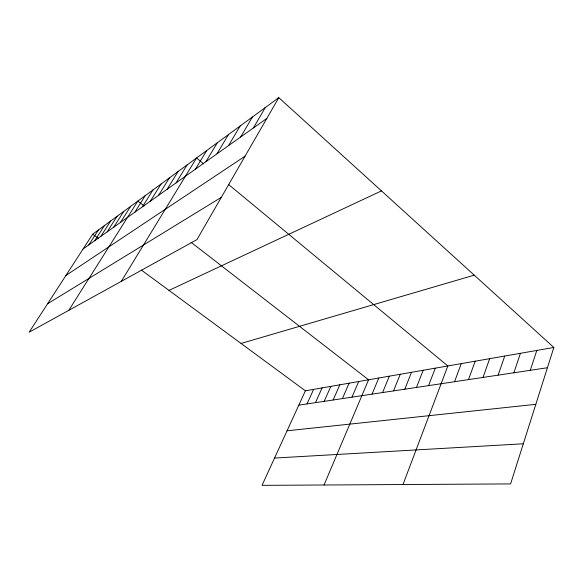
<?xml version="1.0" encoding="UTF-8"?>
<svg xmlns="http://www.w3.org/2000/svg" width="583" height="583" viewBox="0 0 583 583"><rect width="100%" height="100%" fill="white"/><g stroke="black" fill="none" stroke-linecap="round" stroke-linejoin="round"><path stroke-width="0.87" d="M553.85 347.475L510.584 483.912L262.029 485.355L305.39 390.814L553.85 347.475L278.812 97.645L92.675 234.198L29.15 332.215L196.959 239.606L278.812 97.645M530.297 370.307L536.79 350.449M513.878 372.777L520.43 353.305M498.13 375.146L504.74 356.038M483.023 377.427L489.669 358.669M468.506 379.606L475.189 361.198M454.551 381.712L461.255 363.624M402.984 484.539L447.846 365.964L228.456 184.403M428.571 385.618L435.312 368.15M416.466 387.447L423.207 370.263M404.784 389.204L411.525 372.304M393.496 390.901L400.244 374.271M382.594 392.548L389.335 376.173M372.049 394.13L378.782 378.017M324.031 484.998L368.573 379.795L191.035 242.273M351.979 397.154L358.683 381.522M342.418 398.597L349.108 383.191M333.155 399.989L339.823 384.809M324.17 401.344L330.823 386.383M315.461 402.649L322.093 387.906M307.015 403.924L313.618 389.386M253.408 127.947L265.265 107.578M240.648 137.012L252.395 117.023M228.514 145.633L240.145 126.008M216.956 153.846L228.47 134.571M205.945 161.673L217.335 142.74M195.436 169.136L206.71 150.538M121.322 281.349L196.551 157.993L203.554 163.787M176.073 182.894L187.107 164.916M167.139 189.249L178.048 171.562M158.569 195.341L169.362 177.939M150.334 201.186L161.017 184.06M142.427 206.805L152.994 189.949M134.826 212.212L145.269 195.611M68.779 310.345L137.836 201.062L144.059 205.879M120.455 222.422L130.679 206.316M113.67 227.246L123.778 211.381M107.119 231.903L117.117 216.264M100.801 236.392L110.69 220.979M94.694 240.728L104.474 225.534M88.798 244.918L98.476 229.935M83.099 248.97L266.846 118.4M65.93 275.468L245.057 156.178M47.595 303.75L221.336 197.331M168.99 290.392L381.471 190.896M241.056 343.453L474.241 275.161M298.809 405.163L547.43 367.727M287.047 430.801L535.821 404.325M274.549 458.056L523.308 443.787M92.675 234.198L98.534 238.513M141.487 270.14L305.39 390.814"/></g></svg>
